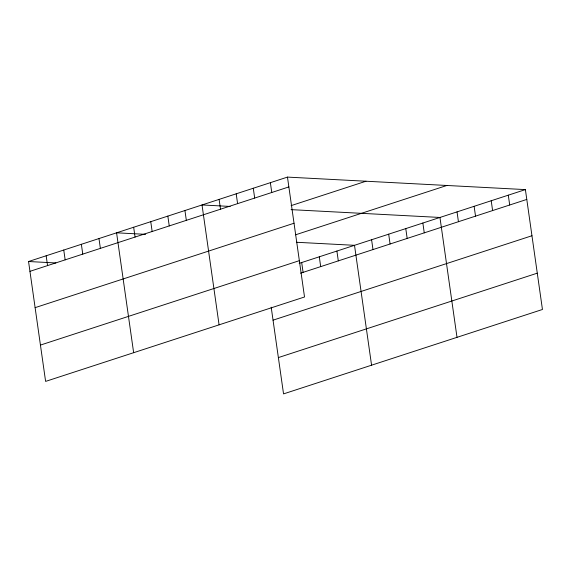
<?xml version="1.0" encoding="UTF-8"?>
<svg xmlns="http://www.w3.org/2000/svg" width="571" height="571" viewBox="0 0 571 571"><rect width="100%" height="100%" fill="white"/><g stroke="black" fill="none" stroke-linecap="round" stroke-linejoin="round"><path stroke-width="0.86" d="M287.463 177.103L304.521 296.984L45.609 381.399L28.55 261.518L287.463 177.103L525.391 189.601L542.45 309.482L283.544 393.897L271.196 307.191M29.949 271.339L288.855 186.924M291.117 205.631L365.975 181.228M35.117 307.655L294.029 223.24M295.521 234.824L446.872 185.475M40.441 345.077L299.354 260.661M299.175 263.359L525.391 189.601M300.574 273.181L526.783 199.429M273.045 320.16L531.958 235.744M278.37 357.582L537.282 273.166M230.184 206.438L202.02 204.953L219.078 324.842M291.089 209.636L439.948 217.458L457.007 337.34M145.598 234.338L116.577 232.811L133.643 352.7M296.477 242.268L354.505 245.316L371.571 365.197M28.55 261.518L55.858 262.953M508.297 195.175L509.696 204.996M491.21 200.742L492.609 210.571M474.123 206.317L475.522 216.138M457.036 211.891L458.434 221.712M422.861 223.033L424.26 232.854M405.774 228.6L407.173 238.428M388.687 234.174L390.079 243.995M371.593 239.749L372.991 249.57M336.904 251.054L338.303 260.883M319.296 256.8L320.695 266.621M301.688 262.539L303.087 272.36M270.368 182.67L271.767 192.491M253.281 188.244L254.68 198.066M236.194 193.812L237.593 203.64M219.107 199.386L220.506 209.207M184.933 210.528L186.332 220.349M167.845 216.102L169.244 225.923M150.758 221.669L152.15 231.498M133.664 227.244L135.063 237.065M98.976 238.557L100.375 248.378M81.367 244.295L82.766 254.116M63.759 250.034L65.158 259.855M46.158 255.772L47.557 265.601"/></g></svg>
